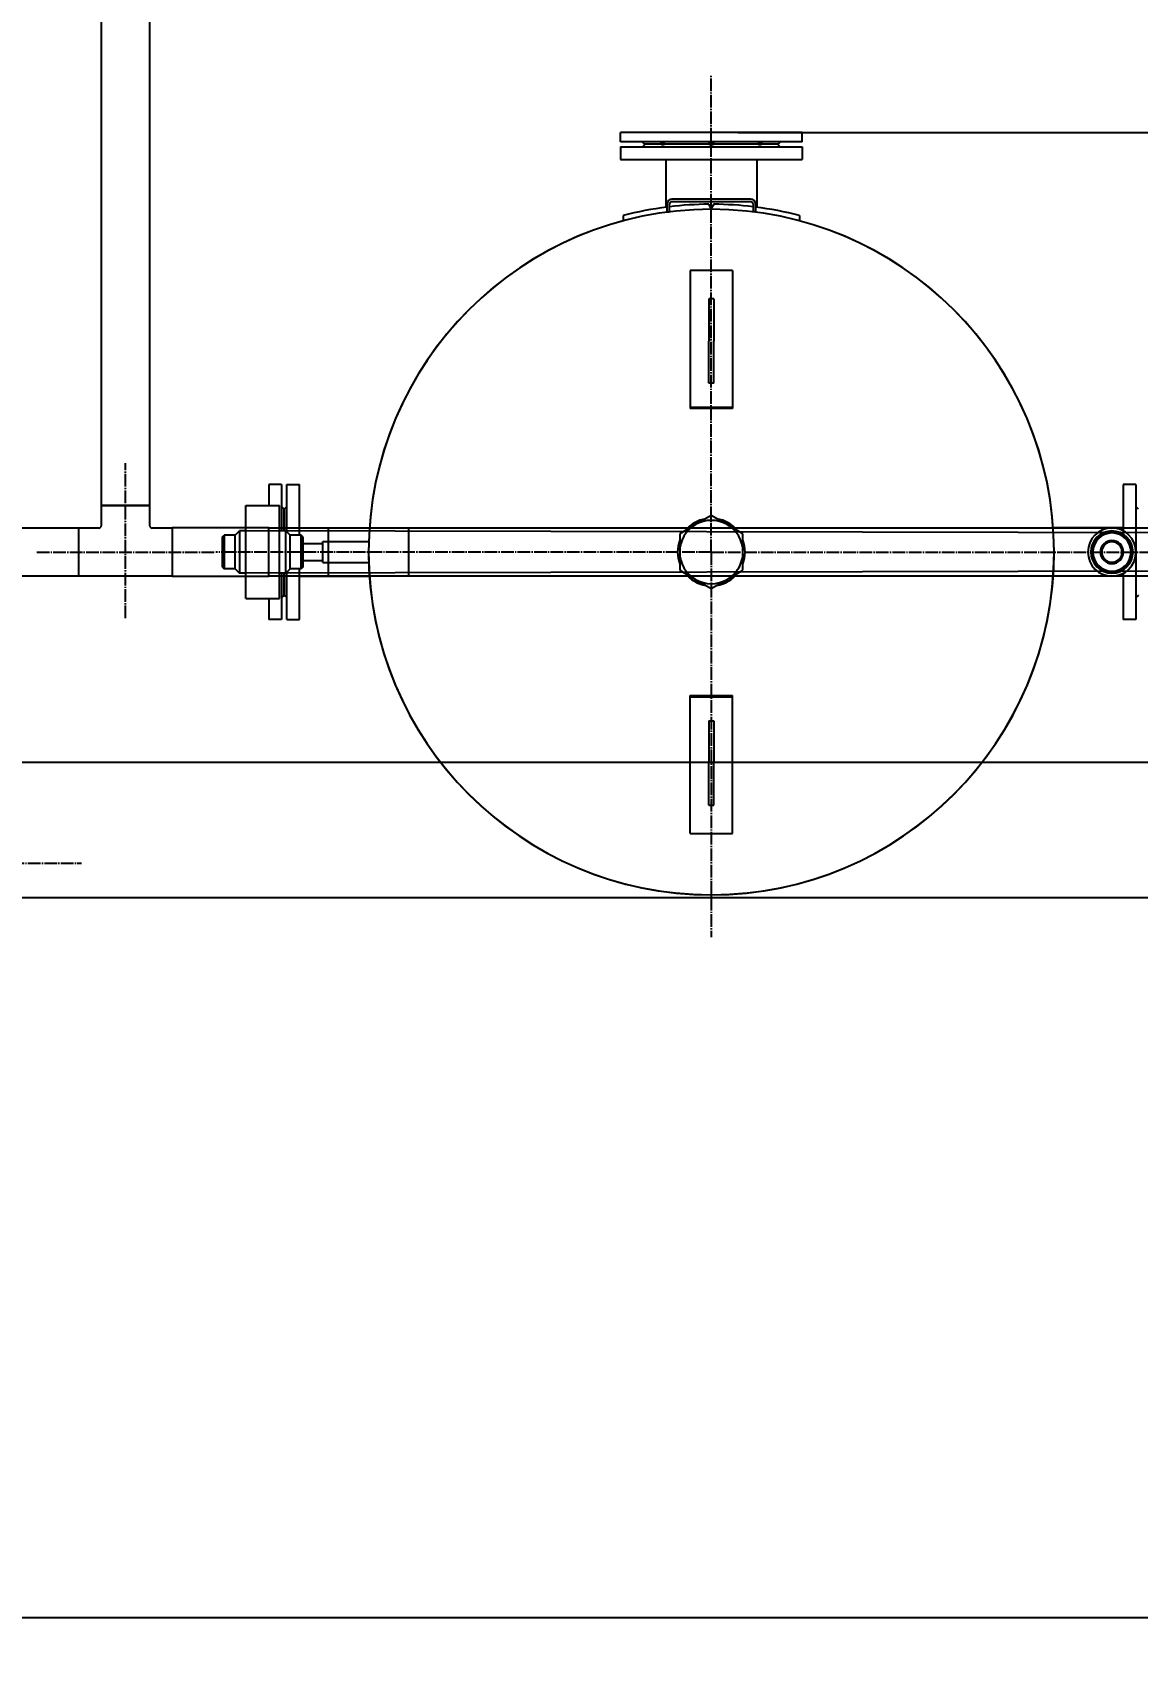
# Model space of a CAD drawing. Header units: millimetres. Extents: x 3795014 to 4300160, y 3869364 to 4016788.
# Drawn here: x 3866122 to 3867430, y 4007307 to 4009246 of the extents above; entities that cross this region are included whole.
import ezdxf

# ---------------------------------------------------------------- set-up
doc = ezdxf.new("R2010")
doc.units = ezdxf.units.MM
doc.set_wipeout_variables(frame=1)
for name, pattern in [('K5LT_AXLED', [19.5, 15, -1.5, 1.5, -1.5]), ('K5LT_BASIC', [0]), ('K5LT_THIN', [0])]:
    doc.linetypes.add(name, pattern=pattern)
doc.layers.get('Defpoints').update_dxf_attribs({"color": 3})
doc.layers.add('размеры', color=7, linetype='Continuous', lineweight=18)
doc.layers.add('Системный слой', color=7, linetype='Continuous')
doc.styles.add('ВНИПИТЕКСТ', font='isocpeui.ttf')
doc.styles.add('ГОСТ 2.304', font='isocpeur.ttf')
doc.dimstyles.new('СПДС$0', dxfattribs={"dimscale": 100, "dimtxt": 2.5, "dimasz": 2.5, "dimexe": 1.25, "dimexo": 0.004, "dimgap": 1, "dimtad": 1, "dimdec": 0, "dimtxsty": 'ВНИПИТЕКСТ', "dimblk": 'OBLIQUE', "dimcen": 0, "dimdle": 1.25, "dimclrd": 256, "dimclre": 256, "dimclrt": 256, "dimadec": 0, "dimazin": 2, "dimtfac": 1, "dimtdec": 0, "dimtmove": 1, "dimatfit": 3, "dimldrblk": 'NONE', "dimfxl": 1, "dimlwd": -1, "dimlwe": -1, "dimarcsym": 0})

# ---------------------------------------------------------------- blocks, each defined once
blk = doc.blocks.new('_Oblique')
at = {"color": 0, "linetype": 'ByBlock', "lineweight": -2}
blk.add_line((-0.5, -0.5), (0.5, 0.5), dxfattribs=at)
blk = doc.blocks.new('*D151')
at = {"layer": 'Defpoints', "color": 0, "lineweight": 20, "transparency": 16777216}
for p in [(3866939.8, 4010219.6), (3866925.3, 4009128.3), (3867506.7, 4009128.3)]:
    blk.add_point(p, dxfattribs=at)
at = {"layer": 'размеры', "color": 0, "lineweight": -2, "transparency": 16777216}
for p, q in [((3867506.7, 4010319.6), (3867506.7, 4009028.3)), ((3866971.1, 4010219.6), (3867569.2, 4010219.6)), ((3866956.5, 4009128.3), (3867569.2, 4009128.3))]:
    blk.add_line(p, q, dxfattribs=at)
at = {"layer": 'размеры', "color": 0, "lineweight": -2, "transparency": 16777216, "xscale": 125, "yscale": 125, "zscale": 125}
for p, rotation in [((3867506.7, 4010219.6), 90), ((3867506.7, 4009128.3), 270)]:
    blk.add_blockref('_Oblique', p, dxfattribs=dict(at, rotation=rotation))
at = {"layer": 'размеры', "color": 0, "transparency": 16777216, "insert": (3867412.9, 4009674), "char_height": 125, "attachment_point": 5, "rotation": 90, "style": 'ГОСТ 2.304'}
blk.add_mtext('\\A1;1091', dxfattribs=at)
blk = doc.blocks.new('*D158')
at = {"layer": 'Defpoints', "color": 0, "lineweight": 20, "transparency": 16777216}
for p in [(3861519.3, 4007501.9), (3870019.3, 4007426.7), (3870019.3, 4007369.3)]:
    blk.add_point(p, dxfattribs=at)
at = {"layer": 'размеры', "color": 0, "lineweight": -2, "transparency": 16777216}
for p, q in [((3861519.3, 4007470.7), (3861519.3, 4007306.8)), ((3870019.3, 4007395.4), (3870019.3, 4007306.8)), ((3861419.3, 4007369.3), (3870119.3, 4007369.3))]:
    blk.add_line(p, q, dxfattribs=at)
at = {"layer": 'размеры', "color": 0, "lineweight": -2, "transparency": 16777216, "xscale": 125, "yscale": 125, "zscale": 125, "rotation": 180}
blk.add_blockref('_Oblique', (3861519.3, 4007369.3), dxfattribs=at)
at = {"layer": 'размеры', "color": 0, "lineweight": -2, "transparency": 16777216, "xscale": 125, "yscale": 125, "zscale": 125}
blk.add_blockref('_Oblique', (3870019.3, 4007369.3), dxfattribs=at)
at = {"layer": 'размеры', "color": 0, "transparency": 16777216, "insert": (3865769.3, 4007463), "char_height": 125, "attachment_point": 5, "style": 'ГОСТ 2.304'}
blk.add_mtext('\\A1;8500', dxfattribs=at)

msp = doc.modelspace()

# ---------------------------------------------------------------- linework, layer by layer
at = {"layer": 'Системный слой', "linetype": 'K5LT_BASIC'}
for p, q in [((3866202.9, 4008686.5), (3866202.9, 4010661.5)), ((3866259.9, 4010661.5), (3866259.9, 4008686.5)), ((3866817.8, 4009117.3), (3866817.8, 4009128.3)), ((3866849.3, 4009128.3), (3866817.8, 4009128.3)), ((3866817.8, 4009117.3), (3866817.8, 4009128.3)), ((3866849.3, 4009128.3), (3866817.8, 4009128.3)), ((3867032.8, 4009128.3), (3866849.3, 4009128.3)), ((3867032.8, 4009128.3), (3866849.3, 4009128.3)), ((3867032.8, 4009117.3), (3867032.8, 4009128.3)), ((3867032.8, 4009117.3), (3867032.8, 4009128.3)), ((3866849.3, 4009117.3), (3866817.8, 4009117.3)), ((3866849.3, 4009117.3), (3866817.8, 4009117.3)), ((3866817.8, 4009111.3), (3867032.8, 4009111.3)), ((3866817.8, 4009111.3), (3866817.8, 4009096.3)), ((3866817.8, 4009111.3), (3867032.8, 4009111.3)), ((3866817.8, 4009111.3), (3866817.8, 4009096.3)), ((3866846.3, 4009114.3), (3866844.3, 4009116.3)), ((3866846.3, 4009114.3), (3866844.3, 4009116.3)), ((3866846.8, 4009114.3), (3866844.3, 4009111.8)), ((3866846.8, 4009114.3), (3866844.3, 4009111.8)), ((3866869.4, 4009114.3), (3866846.3, 4009114.3)), ((3866869.4, 4009114.3), (3866846.3, 4009114.3)), ((3867032.8, 4009117.3), (3866849.3, 4009117.3)), ((3867032.8, 4009117.3), (3866849.3, 4009117.3)), ((3867004.3, 4009114.3), (3866869.4, 4009114.3)), ((3867004.3, 4009114.3), (3866869.4, 4009114.3)), ((3867003.8, 4009114.3), (3867006.3, 4009111.8)), ((3867003.8, 4009114.3), (3867006.3, 4009111.8)), ((3867004.3, 4009114.3), (3867006.3, 4009116.3)), ((3867004.3, 4009114.3), (3867006.3, 4009116.3)), ((3867032.8, 4009111.3), (3867032.8, 4009096.3)), ((3867032.8, 4009111.3), (3867032.8, 4009096.3)), ((3866817.8, 4009096.3), (3867032.8, 4009096.3)), ((3866817.8, 4009096.3), (3867032.8, 4009096.3)), ((3866871.3, 4009096.3), (3866871.3, 4009039.8)), ((3866871.3, 4009096.3), (3866871.3, 4009039.8)), ((3866979.3, 4009096.3), (3866979.3, 4009039.8)), ((3866979.3, 4009096.3), (3866979.3, 4009039.8)), ((3866872.8, 4009034.3), (3866872.8, 4009043.7)), ((3866872.8, 4009034.3), (3866872.8, 4009043.7)), ((3866875.8, 4009034.3), (3866875.8, 4009043.7)), ((3866875.8, 4009034.3), (3866875.8, 4009043.7)), ((3866972.2, 4009049.3), (3866878.4, 4009049.3)), ((3866972.2, 4009049.3), (3866878.4, 4009049.3)), ((3866972.2, 4009046.3), (3866878.4, 4009046.3)), ((3866972.2, 4009046.3), (3866878.4, 4009046.3)), ((3866925.3, 4009038.3), (3866922.4, 4009043.3)), ((3866925.3, 4009038.3), (3866922.4, 4009043.3)), ((3866928.2, 4009043.3), (3866925.3, 4009038.3)), ((3866928.2, 4009043.3), (3866925.3, 4009038.3)), ((3866974.8, 4009043.7), (3866974.8, 4009034.3)), ((3866974.8, 4009043.7), (3866974.8, 4009034.3)), ((3866977.8, 4009043.7), (3866977.8, 4009034.3)), ((3866977.8, 4009043.7), (3866977.8, 4009034.3)), ((3866820.8, 4009029.9), (3866820.8, 4009023.6)), ((3866820.8, 4009029.9), (3866820.8, 4009023.6)), ((3866872.8, 4009034.3), (3866875.8, 4009034.3)), ((3866872.8, 4009034.3), (3866875.8, 4009034.3)), ((3866925.3, 4009038.3), (3866925.3, 4009037.3)), ((3866925.3, 4009038.3), (3866925.3, 4009037.3)), ((3866925.3, 4009038.3), (3866925.3, 4009037.3)), ((3866925.3, 4009038.3), (3866925.3, 4009037.3)), ((3866977.8, 4009034.3), (3866974.8, 4009034.3)), ((3866977.8, 4009034.3), (3866974.8, 4009034.3)), ((3867029.8, 4009029.9), (3867029.8, 4009023.6)), ((3867029.8, 4009029.9), (3867029.8, 4009023.6)), ((3866950.3, 4008964.8), (3866900.3, 4008964.8)), ((3866900.3, 4008964.8), (3866900.3, 4008802.7)), ((3866950.3, 4008964.8), (3866900.3, 4008964.8)), ((3866900.3, 4008964.8), (3866900.3, 4008802.7)), ((3866950.3, 4008964.8), (3866950.3, 4008802.7)), ((3866950.3, 4008964.8), (3866950.3, 4008802.7)), ((3866922.3, 4008931.3), (3866922.3, 4008882.3)), ((3866928.3, 4008931.3), (3866922.3, 4008931.3)), ((3866922.3, 4008931.3), (3866922.3, 4008882.3)), ((3866928.3, 4008931.3), (3866922.3, 4008931.3)), ((3866928.3, 4008931.3), (3866928.3, 4008882.3)), ((3866928.3, 4008931.3), (3866928.3, 4008882.3)), ((3866922.3, 4008882.3), (3866922.3, 4008881.3)), ((3866922.3, 4008882.3), (3866922.3, 4008881.3)), ((3866922.3, 4008831.3), (3866922.3, 4008881.3)), ((3866922.3, 4008831.3), (3866922.3, 4008881.3)), ((3866928.3, 4008882.3), (3866928.3, 4008881.3)), ((3866928.3, 4008882.3), (3866928.3, 4008881.3)), ((3866928.3, 4008831.3), (3866928.3, 4008881.3)), ((3866928.3, 4008831.3), (3866928.3, 4008881.3)), ((3866928.3, 4008831.3), (3866922.3, 4008831.3)), ((3866928.3, 4008831.3), (3866922.3, 4008831.3)), ((3866950.3, 4008802.7), (3866900.3, 4008802.7)), ((3866900.3, 4008802.7), (3866900.3, 4008801.3)), ((3866950.3, 4008802.7), (3866900.3, 4008802.7)), ((3866900.3, 4008802.7), (3866900.3, 4008801.3)), ((3866950.3, 4008801.3), (3866900.3, 4008801.3)), ((3866950.3, 4008801.3), (3866900.3, 4008801.3)), ((3866950.3, 4008802.7), (3866950.3, 4008801.3)), ((3866950.3, 4008802.7), (3866950.3, 4008801.3)), ((3866416.3, 4008711.3), (3866401.3, 4008711.3)), ((3866401.3, 4008711.3), (3866401.3, 4008686.3)), ((3866416.3, 4008711.3), (3866401.3, 4008711.3)), ((3866401.3, 4008711.3), (3866401.3, 4008686.3)), ((3866416.3, 4008711.3), (3866416.3, 4008656.3)), ((3866416.3, 4008711.3), (3866416.3, 4008656.3)), ((3866422.3, 4008711.3), (3866437.3, 4008711.3)), ((3866422.3, 4008687.9), (3866422.3, 4008711.3)), ((3866422.3, 4008711.3), (3866437.3, 4008711.3)), ((3866422.3, 4008687.9), (3866422.3, 4008711.3)), ((3866437.3, 4008687.9), (3866437.3, 4008711.3)), ((3866437.3, 4008687.9), (3866437.3, 4008711.3)), ((3867428.3, 4008711.3), (3867413.3, 4008711.3)), ((3867413.3, 4008711.3), (3867413.3, 4008687.9)), ((3867428.3, 4008711.3), (3867413.3, 4008711.3)), ((3867413.3, 4008711.3), (3867413.3, 4008687.9)), ((3867428.3, 4008711.3), (3867428.3, 4008687.9)), ((3867428.3, 4008711.3), (3867428.3, 4008687.9)), ((3866259.9, 4008686.5), (3866202.9, 4008686.5)), ((3866373.8, 4008686.3), (3866413.8, 4008686.3)), ((3866373.8, 4008576.3), (3866373.8, 4008686.3)), ((3866373.8, 4008686.3), (3866413.8, 4008686.3)), ((3866373.8, 4008576.3), (3866373.8, 4008686.3)), ((3866413.8, 4008576.3), (3866413.8, 4008686.3)), ((3866413.8, 4008576.3), (3866413.8, 4008686.3)), ((3866419.3, 4008682.3), (3866416.3, 4008685.3)), ((3866419.3, 4008682.3), (3866416.3, 4008685.3)), ((3866419.3, 4008682.3), (3866422.3, 4008685.3)), ((3866419.3, 4008682.3), (3866422.3, 4008685.3)), ((3866419.3, 4008667.4), (3866419.3, 4008682.3)), ((3866419.3, 4008682.3), (3866419.3, 4008656.3)), ((3866419.3, 4008667.4), (3866419.3, 4008682.3)), ((3866419.3, 4008682.3), (3866419.3, 4008656.3)), ((3866422.3, 4008655.3), (3866422.3, 4008687.9)), ((3866422.3, 4008655.3), (3866422.3, 4008687.9)), ((3866437.3, 4008651.3), (3866437.3, 4008687.9)), ((3866437.3, 4008651.3), (3866437.3, 4008687.9)), ((3866925.3, 4008674.6), (3866906.5, 4008663.8)), ((3866925.3, 4008674.6), (3866906.5, 4008663.8)), ((3866944, 4008663.8), (3866925.3, 4008674.6)), ((3866944, 4008663.8), (3866925.3, 4008674.6)), ((3867413.3, 4008687.9), (3867413.3, 4008656.4)), ((3867413.3, 4008687.9), (3867413.3, 4008656.4)), ((3867428.3, 4008687.9), (3867428.3, 4008631.3)), ((3867428.3, 4008687.9), (3867428.3, 4008631.3)), ((3867431.3, 4008682.3), (3867428.3, 4008685.3)), ((3867431.3, 4008682.3), (3867428.3, 4008685.3)), ((3866401.3, 4008659.8), (3866286.5, 4008659.8)), ((3866286.5, 4008659.8), (3866286.5, 4008602.8)), ((3866361.3, 4008651.3), (3866366.3, 4008656.3)), ((3866373.8, 4008656.3), (3866366.3, 4008656.3)), ((3866366.3, 4008656.3), (3866366.3, 4008631.3)), ((3868686.8, 4008651.3), (3866366.3, 4008656.3)), ((3866373.8, 4008656.3), (3866366.3, 4008656.3)), ((3866366.3, 4008656.3), (3866366.3, 4008631.3)), ((3866401.3, 4008602.8), (3866401.3, 4008659.8)), ((3866401.3, 4008602.8), (3866401.3, 4008659.8)), ((3866401.3, 4008659.8), (3868612, 4008659.8)), ((3866421.3, 4008656.3), (3866413.8, 4008656.3)), ((3866421.3, 4008656.3), (3866413.8, 4008656.3)), ((3866419.3, 4008656.3), (3866419.3, 4008667.4)), ((3866419.3, 4008656.3), (3866419.3, 4008667.4)), ((3866426.3, 4008651.3), (3866421.3, 4008656.3)), ((3866421.3, 4008631.3), (3866421.3, 4008656.3)), ((3866426.3, 4008651.3), (3866421.3, 4008656.3)), ((3866421.3, 4008631.3), (3866421.3, 4008656.3)), ((3866437.3, 4008659.8), (3866520.3, 4008659.8)), ((3866437.3, 4008659.8), (3866520.3, 4008659.8)), ((3866906.5, 4008663.8), (3866887.8, 4008653)), ((3866906.5, 4008663.8), (3866887.8, 4008653)), ((3866887.8, 4008653), (3866887.8, 4008631.3)), ((3866887.8, 4008653), (3866887.8, 4008631.3)), ((3866962.8, 4008653), (3866944, 4008663.8)), ((3866962.8, 4008653), (3866944, 4008663.8)), ((3866962.8, 4008631.3), (3866962.8, 4008653)), ((3866962.8, 4008631.3), (3866962.8, 4008653)), ((3867413.3, 4008659.8), (3867330.3, 4008659.8)), ((3867399.8, 4008659.8), (3867330.3, 4008659.8)), ((3867413.3, 4008659.8), (3867330.3, 4008659.8)), ((3867399.8, 4008659.8), (3867330.3, 4008659.8)), ((3866346.3, 4008649.3), (3866348.3, 4008651.3)), ((3866346.3, 4008631.3), (3866346.3, 4008649.3)), ((3866361.3, 4008651.3), (3866348.3, 4008651.3)), ((3866348.3, 4008651.3), (3866348.3, 4008631.3)), ((3866361.3, 4008631.3), (3866361.3, 4008651.3)), ((3866439.3, 4008651.3), (3866426.3, 4008651.3)), ((3866426.3, 4008631.3), (3866426.3, 4008651.3)), ((3866439.3, 4008651.3), (3866426.3, 4008651.3)), ((3866426.3, 4008631.3), (3866426.3, 4008651.3)), ((3866441.3, 4008649.3), (3866439.3, 4008651.3)), ((3866439.3, 4008631.3), (3866439.3, 4008651.3)), ((3866441.3, 4008649.3), (3866439.3, 4008651.3)), ((3866439.3, 4008631.3), (3866439.3, 4008651.3)), ((3866441.3, 4008649.3), (3866441.3, 4008631.3)), ((3866441.3, 4008649.3), (3866441.3, 4008631.3)), ((3866441.3, 4008641.3), (3866465.3, 4008641.3)), ((3866441.3, 4008641.3), (3866465.3, 4008641.3)), ((3866465.3, 4008631.1), (3866465.3, 4008643.8)), ((3866465.3, 4008643.8), (3866519.5, 4008643.8)), ((3866465.3, 4008631.1), (3866465.3, 4008643.8)), ((3866465.3, 4008643.8), (3866519.5, 4008643.8)), ((3866346.3, 4008613.3), (3866346.3, 4008631.3)), ((3866348.3, 4008631.3), (3866348.3, 4008611.3)), ((3866361.3, 4008611.3), (3866361.3, 4008631.3)), ((3866366.3, 4008631.3), (3866366.3, 4008606.3)), ((3866366.3, 4008631.3), (3866366.3, 4008606.3)), ((3866421.3, 4008606.3), (3866421.3, 4008631.3)), ((3866421.3, 4008606.3), (3866421.3, 4008631.3)), ((3866426.3, 4008611.3), (3866426.3, 4008631.3)), ((3866426.3, 4008611.3), (3866426.3, 4008631.3)), ((3866439.3, 4008611.3), (3866439.3, 4008631.3)), ((3866439.3, 4008611.3), (3866439.3, 4008631.3)), ((3866441.3, 4008631.3), (3866441.3, 4008613.3)), ((3866441.3, 4008631.3), (3866441.3, 4008613.3)), ((3866441.3, 4008621.3), (3866465.3, 4008621.3)), ((3866441.3, 4008621.3), (3866465.3, 4008621.3)), ((3866465.3, 4008618.8), (3866465.3, 4008631.1)), ((3866465.3, 4008618.8), (3866465.3, 4008631.1)), ((3866465.3, 4008618.8), (3866519.5, 4008618.8)), ((3866465.3, 4008618.8), (3866519.5, 4008618.8)), ((3866887.8, 4008631.3), (3866887.8, 4008609.7)), ((3866887.8, 4008631.3), (3866887.8, 4008609.7)), ((3866962.8, 4008609.7), (3866962.8, 4008631.3)), ((3866962.8, 4008609.7), (3866962.8, 4008631.3)), ((3867428.3, 4008631.3), (3867428.3, 4008551.3)), ((3867428.3, 4008631.3), (3867428.3, 4008551.3)), ((3866286.5, 4008602.8), (3866401.3, 4008602.8)), ((3866346.3, 4008613.3), (3866348.3, 4008611.3)), ((3866361.3, 4008611.3), (3866348.3, 4008611.3)), ((3866361.3, 4008611.3), (3866366.3, 4008606.3)), ((3868686.8, 4008611.3), (3866366.3, 4008606.3)), ((3866373.8, 4008606.3), (3866366.3, 4008606.3)), ((3866373.8, 4008606.3), (3866366.3, 4008606.3)), ((3868612, 4008602.8), (3866401.3, 4008602.8)), ((3866421.3, 4008606.3), (3866413.8, 4008606.3)), ((3866421.3, 4008606.3), (3866413.8, 4008606.3)), ((3866416.3, 4008606.3), (3866416.3, 4008574.8)), ((3866416.3, 4008606.3), (3866416.3, 4008574.8)), ((3866419.3, 4008580.3), (3866419.3, 4008606.3)), ((3866419.3, 4008606.3), (3866419.3, 4008595.3)), ((3866419.3, 4008580.3), (3866419.3, 4008606.3)), ((3866419.3, 4008606.3), (3866419.3, 4008595.3)), ((3866419.3, 4008595.3), (3866419.3, 4008580.3)), ((3866419.3, 4008595.3), (3866419.3, 4008580.3)), ((3866426.3, 4008611.3), (3866421.3, 4008606.3)), ((3866426.3, 4008611.3), (3866421.3, 4008606.3)), ((3866422.3, 4008551.3), (3866422.3, 4008607.3)), ((3866422.3, 4008551.3), (3866422.3, 4008607.3)), ((3866439.3, 4008611.3), (3866426.3, 4008611.3)), ((3866439.3, 4008611.3), (3866426.3, 4008611.3)), ((3866437.3, 4008551.3), (3866437.3, 4008611.3)), ((3866437.3, 4008551.3), (3866437.3, 4008611.3)), ((3866437.3, 4008602.8), (3866520.3, 4008602.8)), ((3866437.3, 4008602.8), (3866520.3, 4008602.8)), ((3866441.3, 4008613.3), (3866439.3, 4008611.3)), ((3866441.3, 4008613.3), (3866439.3, 4008611.3)), ((3866887.8, 4008609.7), (3866906.5, 4008598.9)), ((3866887.8, 4008609.7), (3866906.5, 4008598.9)), ((3866906.5, 4008598.9), (3866925.3, 4008588)), ((3866906.5, 4008598.9), (3866925.3, 4008588)), ((3866925.3, 4008588), (3866944, 4008598.9)), ((3866925.3, 4008588), (3866944, 4008598.9)), ((3866944, 4008598.9), (3866962.8, 4008609.7)), ((3866944, 4008598.9), (3866962.8, 4008609.7)), ((3867413.3, 4008602.8), (3867330.3, 4008602.8)), ((3867399.8, 4008602.8), (3867330.3, 4008602.8)), ((3867413.3, 4008602.8), (3867330.3, 4008602.8)), ((3867399.8, 4008602.8), (3867330.3, 4008602.8)), ((3867413.3, 4008606.2), (3867413.3, 4008551.3)), ((3867413.3, 4008606.2), (3867413.3, 4008551.3)), ((3866373.8, 4008576.3), (3866413.8, 4008576.3)), ((3866373.8, 4008576.3), (3866413.8, 4008576.3)), ((3866401.3, 4008576.3), (3866401.3, 4008574.8)), ((3866401.3, 4008576.3), (3866401.3, 4008574.8)), ((3866419.3, 4008580.3), (3866416.3, 4008577.3)), ((3866419.3, 4008580.3), (3866416.3, 4008577.3)), ((3866419.3, 4008580.3), (3866422.3, 4008577.3)), ((3866419.3, 4008580.3), (3866422.3, 4008577.3)), ((3867431.3, 4008580.3), (3867428.3, 4008577.3)), ((3867431.3, 4008580.3), (3867428.3, 4008577.3)), ((3866401.3, 4008574.8), (3866401.3, 4008551.3)), ((3866401.3, 4008574.8), (3866401.3, 4008551.3)), ((3866416.3, 4008574.8), (3866416.3, 4008551.3)), ((3866416.3, 4008574.8), (3866416.3, 4008551.3)), ((3866416.3, 4008551.3), (3866401.3, 4008551.3)), ((3866416.3, 4008551.3), (3866401.3, 4008551.3)), ((3866422.3, 4008551.3), (3866437.3, 4008551.3)), ((3866422.3, 4008551.3), (3866437.3, 4008551.3)), ((3867428.3, 4008551.3), (3867413.3, 4008551.3)), ((3867428.3, 4008551.3), (3867413.3, 4008551.3)), ((3866900.3, 4008460), (3866900.3, 4008461.3)), ((3866900.3, 4008461.3), (3866950.3, 4008461.3)), ((3866900.3, 4008460), (3866900.3, 4008461.3)), ((3866900.3, 4008461.3), (3866950.3, 4008461.3)), ((3866900.3, 4008297.9), (3866900.3, 4008460)), ((3866900.3, 4008460), (3866950.3, 4008460)), ((3866900.3, 4008297.9), (3866900.3, 4008460)), ((3866900.3, 4008460), (3866950.3, 4008460)), ((3866950.3, 4008460), (3866950.3, 4008461.3)), ((3866950.3, 4008460), (3866950.3, 4008461.3)), ((3866950.3, 4008297.9), (3866950.3, 4008460)), ((3866950.3, 4008297.9), (3866950.3, 4008460)), ((3866922.3, 4008431.3), (3866928.3, 4008431.3)), ((3866922.3, 4008431.3), (3866922.3, 4008381.3)), ((3866922.3, 4008431.3), (3866928.3, 4008431.3)), ((3866922.3, 4008431.3), (3866922.3, 4008381.3)), ((3866928.3, 4008431.3), (3866928.3, 4008381.3)), ((3866928.3, 4008431.3), (3866928.3, 4008381.3)), ((3866922.3, 4008380.3), (3866922.3, 4008381.3)), ((3866922.3, 4008380.3), (3866922.3, 4008381.3)), ((3866928.3, 4008380.3), (3866928.3, 4008381.3)), ((3866928.3, 4008380.3), (3866928.3, 4008381.3)), ((3866922.3, 4008331.3), (3866922.3, 4008380.3)), ((3866922.3, 4008331.3), (3866922.3, 4008380.3)), ((3866928.3, 4008331.3), (3866928.3, 4008380.3)), ((3866928.3, 4008331.3), (3866928.3, 4008380.3)), ((3866922.3, 4008331.3), (3866928.3, 4008331.3)), ((3866922.3, 4008331.3), (3866928.3, 4008331.3)), ((3866900.3, 4008297.9), (3866950.3, 4008297.9)), ((3866900.3, 4008297.9), (3866950.3, 4008297.9))]:
    msp.add_line(p, q, dxfattribs=at)
at = {"layer": 'Системный слой', "linetype": 'K5LT_AXLED'}
for p, q in [((3866925.3, 4008631.3), (3866925.3, 4009196.3)), ((3866925.3, 4008631.3), (3866925.3, 4009196.3)), ((3866925.3, 4008631.3), (3866338.3, 4008631.3)), ((3866925.3, 4008631.3), (3866338.3, 4008631.3)), ((3866925.3, 4008631.3), (3867512.3, 4008631.3)), ((3866925.3, 4008631.3), (3866925.3, 4008175.3)), ((3866925.3, 4008631.3), (3867512.3, 4008631.3)), ((3866925.3, 4008631.3), (3866925.3, 4008175.3)), ((3865881.8, 4008262.1), (3866179.3, 4008262.8))]:
    msp.add_line(p, q, dxfattribs=at)
at = {"layer": 'Системный слой', "linetype": 'K5LT_THIN'}
for p, q in [((3869859.3, 4008382.2), (3866019.3, 4008382.2)), ((3865959.3, 4008222.2), (3870007.4, 4008222.2))]:
    msp.add_line(p, q, dxfattribs=at)
at = {"layer": 'Системный слой', "linetype": 'K5LT_BASIC'}
for points in [[(3865902.8, 4008659.8), (3866176.3, 4008659.8), (3866176.3, 4008602.8), (3865902.8, 4008602.8)], [(3866471.7, 4008659.8), (3866566.5, 4008659.8), (3866566.5, 4008602.8), (3866471.7, 4008602.8)]]:
    msp.add_lwpolyline(points, close=True, dxfattribs=at)
for centre, radius, start, end in [((3866878.4, 4009043.7), 5.63, 90, 180), ((3866878.4, 4009043.7), 5.63, 90, 180), ((3866878.4, 4009043.7), 2.63, 90, 180), ((3866878.4, 4009043.7), 2.63, 90, 180), ((3866925.3, 4008631.3), 412, 90.4006, 96.9005), ((3866925.3, 4008631.3), 412, 90.4006, 96.9005), ((3866925.3, 4008631.3), 412, 83.0995, 89.5994), ((3866925.3, 4008631.3), 412, 83.0995, 89.5994), ((3866972.2, 4009043.7), 5.63, 0, 90), ((3866972.2, 4009043.7), 5.63, 0, 90), ((3866972.2, 4009043.7), 2.63, 0, 90), ((3866972.2, 4009043.7), 2.63, 0, 90), ((3866925.3, 4008631.3), 406, 90, 180), ((3866925.3, 4008631.3), 406, 270.1432, 269.8568), ((3866925.3, 4008631.3), 406, 90, 180), ((3866925.3, 4008631.3), 406, 270.1432, 269.8568), ((3866925.3, 4008631.3), 412, 97.3209, 104.6931), ((3866925.3, 4008631.3), 412, 97.3209, 104.6931), ((3866925.3, 4008631.3), 406, 0, 90), ((3866925.3, 4008631.3), 406, 0, 90), ((3866925.3, 4008631.3), 412, 75.3069, 82.6791), ((3866925.3, 4008631.3), 412, 75.3069, 82.6791), ((3866925.3, 4008631.3), 37.5, 120, 180), ((3866925.3, 4008631.3), 37.5, 120, 180), ((3866925.3, 4008631.3), 40, 99.6359, 140.3641), ((3866925.3, 4008631.3), 40, 99.6359, 140.3641), ((3866925.3, 4008631.3), 37.5, 60, 120), ((3866925.3, 4008631.3), 37.5, 60, 120), ((3866925.3, 4008631.3), 40, 39.6359, 80.3641), ((3866925.3, 4008631.3), 40, 39.6359, 80.3641), ((3866925.3, 4008631.3), 37.5, 0, 60), ((3866925.3, 4008631.3), 37.5, 0, 60), ((3867399.8, 4008631.3), 28.5, 90, 270), ((3867399.8, 4008631.3), 28.5, 90, 270), ((3867399.8, 4008631.3), 25, 90, 270), ((3867399.8, 4008631.3), 25, 90, 270), ((3867399.8, 4008631.3), 24.2, 0, 180), ((3867399.8, 4008631.3), 24.2, 0, 180), ((3867399.8, 4008631.3), 22.6, 0, 180), ((3867399.8, 4008631.3), 22.6, 0, 180), ((3867399.8, 4008631.3), 28.5, 270, 90), ((3867399.8, 4008631.3), 28.5, 270, 90), ((3867399.8, 4008631.3), 25, 270, 90), ((3867399.8, 4008631.3), 25, 270, 90), ((3866925.3, 4008631.3), 40, 159.6359, 180), ((3866925.3, 4008631.3), 40, 159.6359, 180), ((3866925.3, 4008631.3), 40, 0, 20.3641), ((3866925.3, 4008631.3), 40, 0, 20.3641), ((3867399.8, 4008631.3), 13.7, 0, 180), ((3867399.8, 4008631.3), 13.7, 0, 180), ((3867399.8, 4008631.3), 12.1, 0, 180), ((3867399.8, 4008631.3), 12.1, 0, 180), ((3866925.3, 4008631.3), 406, 180, 270), ((3866925.3, 4008631.3), 406, 180, 270), ((3866925.3, 4008631.3), 40, 180, 200.3641), ((3866925.3, 4008631.3), 40, 180, 200.3641), ((3866925.3, 4008631.3), 37.5, 180, 240), ((3866925.3, 4008631.3), 37.5, 180, 240), ((3866925.3, 4008631.3), 406, 270, 0), ((3866925.3, 4008631.3), 406, 270, 0), ((3866925.3, 4008631.3), 37.5, 330, 0), ((3866925.3, 4008631.3), 37.5, 330, 0), ((3866925.3, 4008631.3), 40, 339.6359, 0), ((3866925.3, 4008631.3), 40, 339.6359, 0), ((3867399.8, 4008631.3), 24.2, 180, 0), ((3867399.8, 4008631.3), 24.2, 180, 0), ((3867399.8, 4008631.3), 22.6, 180, 0), ((3867399.8, 4008631.3), 22.6, 180, 0), ((3867399.8, 4008631.3), 13.7, 180, 0), ((3867399.8, 4008631.3), 13.7, 180, 0), ((3867399.8, 4008631.3), 12.1, 180, 0), ((3867399.8, 4008631.3), 12.1, 180, 0), ((3866925.3, 4008631.3), 40, 219.6358, 260.3641), ((3866925.3, 4008631.3), 40, 219.6358, 260.3641), ((3866925.3, 4008631.3), 37.5, 240, 300), ((3866925.3, 4008631.3), 37.5, 240, 300), ((3866925.3, 4008631.3), 40, 279.6359, 320.3641), ((3866925.3, 4008631.3), 40, 279.6359, 320.3641), ((3866925.3, 4008631.3), 37.5, 300, 330), ((3866925.3, 4008631.3), 37.5, 300, 330), ((3866925.3, 4008631.3), 406, 269.8568, 270.1432), ((3866925.3, 4008631.3), 406, 269.8568, 270.1432)]:
    msp.add_arc(centre, radius, start, end, dxfattribs=at)
for points, knots in [([(3866843.4, 4009117.3), (3866843.5, 4009117.3), (3866843.6, 4009117.1), (3866843.7, 4009117), (3866843.8, 4009116.9), (3866843.9, 4009116.8), (3866844, 4009116.7), (3866844, 4009116.6), (3866844.1, 4009116.6), (3866844.1, 4009116.5), (3866844.2, 4009116.5), (3866844.2, 4009116.4), (3866844.2, 4009116.4), (3866844.3, 4009116.4), (3866844.3, 4009116.3), (3866844.3, 4009116.3), (3866844.3, 4009116.3), (3866844.3, 4009116.3)], [0, 0, 0, 0, 2.070458, 3.887251, 5.355307, 6.470189, 7.443031, 8.473457, 9.434259, 10.56706, 11.602931, 12.709375, 13.743512, 14.861212, 15.937161, 16.995159, 18, 18, 18, 18]), ([(3866844.3, 4009116.3), (3866844.3, 4009116.3), (3866844.3, 4009116.3), (3866844.3, 4009116.4), (3866844.3, 4009116.4), (3866844.2, 4009116.4), (3866844.2, 4009116.4), (3866844.2, 4009116.5), (3866844.1, 4009116.5), (3866844.1, 4009116.6), (3866844, 4009116.7), (3866843.9, 4009116.7), (3866843.9, 4009116.8), (3866843.8, 4009116.9), (3866843.7, 4009116.9), (3866843.7, 4009117), (3866843.6, 4009117.1), (3866843.6, 4009117.1), (3866843.5, 4009117.2), (3866843.5, 4009117.3), (3866843.4, 4009117.3), (3866843.4, 4009117.3)], [0, 0, 0, 0, 2.181994, 3.424646, 4.637388, 5.887186, 7.140958, 8.438361, 9.666689, 11.064242, 12.384876, 13.755335, 14.928139, 16.018214, 16.966434, 17.820434, 18.665002, 19.500138, 20.312192, 21.14548, 22, 22, 22, 22]), ([(3866843.4, 4009117.3), (3866843.5, 4009117.3), (3866843.6, 4009117.1), (3866843.7, 4009117), (3866843.8, 4009116.9), (3866843.9, 4009116.8), (3866844, 4009116.7), (3866844, 4009116.6), (3866844.1, 4009116.6), (3866844.1, 4009116.5), (3866844.2, 4009116.5), (3866844.2, 4009116.4), (3866844.2, 4009116.4), (3866844.3, 4009116.4), (3866844.3, 4009116.3), (3866844.3, 4009116.3), (3866844.3, 4009116.3), (3866844.3, 4009116.3)], [0, 0, 0, 0, 2.070458, 3.887251, 5.355307, 6.470189, 7.443031, 8.473457, 9.434259, 10.56706, 11.602931, 12.709375, 13.743512, 14.861212, 15.937161, 16.995159, 18, 18, 18, 18]), ([(3866844.3, 4009116.3), (3866844.3, 4009116.3), (3866844.3, 4009116.3), (3866844.3, 4009116.4), (3866844.3, 4009116.4), (3866844.2, 4009116.4), (3866844.2, 4009116.4), (3866844.2, 4009116.5), (3866844.1, 4009116.5), (3866844.1, 4009116.6), (3866844, 4009116.7), (3866843.9, 4009116.7), (3866843.9, 4009116.8), (3866843.8, 4009116.9), (3866843.7, 4009116.9), (3866843.7, 4009117), (3866843.6, 4009117.1), (3866843.6, 4009117.1), (3866843.5, 4009117.2), (3866843.5, 4009117.3), (3866843.4, 4009117.3), (3866843.4, 4009117.3)], [0, 0, 0, 0, 2.181994, 3.424646, 4.637388, 5.887186, 7.140958, 8.438361, 9.666689, 11.064242, 12.384876, 13.755335, 14.928139, 16.018214, 16.966434, 17.820434, 18.665002, 19.500138, 20.312192, 21.14548, 22, 22, 22, 22]), ([(3866843.8, 4009111.3), (3866843.9, 4009111.4), (3866844, 4009111.5), (3866844.2, 4009111.7), (3866844.3, 4009111.8), (3866844.3, 4009111.8), (3866844.3, 4009111.8), (3866844.3, 4009111.8)], [0, 0, 0, 0, 1.88131, 3.618802, 5.451667, 7.618352, 8, 8, 8, 8]), ([(3866843.8, 4009111.3), (3866843.9, 4009111.4), (3866844, 4009111.5), (3866844.2, 4009111.7), (3866844.3, 4009111.8), (3866844.3, 4009111.8), (3866844.3, 4009111.8), (3866844.3, 4009111.8)], [0, 0, 0, 0, 1.88131, 3.618802, 5.451667, 7.618352, 8, 8, 8, 8]), ([(3866864.6, 4009117.3), (3866864.7, 4009117.3), (3866864.8, 4009117.3), (3866864.9, 4009117.2), (3866865.1, 4009117.1), (3866865.2, 4009117.1), (3866865.3, 4009117), (3866865.4, 4009117), (3866865.5, 4009116.9), (3866865.6, 4009116.9), (3866865.7, 4009116.8), (3866865.8, 4009116.8), (3866866, 4009116.7), (3866866.1, 4009116.7), (3866866.2, 4009116.6), (3866866.4, 4009116.6), (3866866.6, 4009116.5), (3866866.7, 4009116.5), (3866866.9, 4009116.4), (3866867.1, 4009116.4), (3866867.3, 4009116.4), (3866867.5, 4009116.4), (3866867.7, 4009116.3), (3866867.8, 4009116.3), (3866867.9, 4009116.3), (3866868, 4009116.3), (3866868, 4009116.3)], [0, 0, 0, 0, 1.365876, 2.55269, 3.560443, 4.329031, 5.14469, 6.028471, 6.959204, 7.829715, 8.567265, 9.269195, 10.07572, 11.145967, 12.308658, 13.467293, 14.630972, 16.237244, 17.886765, 19.525086, 20.994087, 22.572541, 23.921969, 25.034059, 25.967939, 27, 27, 27, 27]), ([(3866864.6, 4009117.3), (3866864.7, 4009117.3), (3866864.8, 4009117.3), (3866864.9, 4009117.2), (3866865.1, 4009117.1), (3866865.2, 4009117.1), (3866865.3, 4009117), (3866865.4, 4009117), (3866865.5, 4009116.9), (3866865.6, 4009116.9), (3866865.7, 4009116.8), (3866865.8, 4009116.8), (3866866, 4009116.7), (3866866.1, 4009116.7), (3866866.2, 4009116.6), (3866866.4, 4009116.6), (3866866.6, 4009116.5), (3866866.7, 4009116.5), (3866866.9, 4009116.4), (3866867.1, 4009116.4), (3866867.3, 4009116.4), (3866867.5, 4009116.4), (3866867.7, 4009116.3), (3866867.8, 4009116.3), (3866867.9, 4009116.3), (3866868, 4009116.3), (3866868, 4009116.3)], [0, 0, 0, 0, 1.365876, 2.55269, 3.560443, 4.329031, 5.14469, 6.028471, 6.959204, 7.829715, 8.567265, 9.269195, 10.07572, 11.145967, 12.308658, 13.467293, 14.630972, 16.237244, 17.886765, 19.525086, 20.994087, 22.572541, 23.921969, 25.034059, 25.967939, 27, 27, 27, 27]), ([(3866869.7, 4009111.3), (3866869.7, 4009111.4), (3866869.6, 4009111.4), (3866869.5, 4009111.5), (3866869.4, 4009111.5), (3866869.3, 4009111.6), (3866869.2, 4009111.6), (3866869.1, 4009111.7), (3866869, 4009111.7), (3866868.8, 4009111.7), (3866868.7, 4009111.8), (3866868.5, 4009111.8), (3866868.4, 4009111.8), (3866868.2, 4009111.8), (3866868, 4009111.8), (3866867.8, 4009111.8), (3866867.6, 4009111.8), (3866867.5, 4009111.8), (3866867.3, 4009111.8), (3866867.1, 4009111.7), (3866866.9, 4009111.7), (3866866.7, 4009111.7), (3866866.5, 4009111.6), (3866866.2, 4009111.5), (3866866, 4009111.4), (3866865.8, 4009111.4), (3866865.7, 4009111.3)], [0, 0, 0, 0, 1.271072, 2.389063, 3.353973, 4.165781, 4.977569, 5.858401, 6.789532, 7.71127, 8.790364, 9.903001, 11.108874, 12.238353, 13.474154, 14.779943, 15.980113, 17.034525, 17.95163, 18.942103, 20.145634, 21.381738, 22.689199, 24.187931, 25.671544, 27, 27, 27, 27]), ([(3866869.7, 4009111.3), (3866869.7, 4009111.4), (3866869.6, 4009111.4), (3866869.5, 4009111.5), (3866869.4, 4009111.5), (3866869.3, 4009111.6), (3866869.2, 4009111.6), (3866869.1, 4009111.7), (3866869, 4009111.7), (3866868.8, 4009111.7), (3866868.7, 4009111.8), (3866868.5, 4009111.8), (3866868.4, 4009111.8), (3866868.2, 4009111.8), (3866868, 4009111.8), (3866867.8, 4009111.8), (3866867.6, 4009111.8), (3866867.5, 4009111.8), (3866867.3, 4009111.8), (3866867.1, 4009111.7), (3866866.9, 4009111.7), (3866866.7, 4009111.7), (3866866.5, 4009111.6), (3866866.2, 4009111.5), (3866866, 4009111.4), (3866865.8, 4009111.4), (3866865.7, 4009111.3)], [0, 0, 0, 0, 1.271072, 2.389063, 3.353973, 4.165781, 4.977569, 5.858401, 6.789532, 7.71127, 8.790364, 9.903001, 11.108874, 12.238353, 13.474154, 14.779943, 15.980113, 17.034525, 17.95163, 18.942103, 20.145634, 21.381738, 22.689199, 24.187931, 25.671544, 27, 27, 27, 27]), ([(3866868, 4009116.3), (3866868.2, 4009116.3), (3866868.6, 4009116.4), (3866869, 4009116.5), (3866869.3, 4009116.6), (3866869.6, 4009116.8), (3866869.9, 4009117), (3866870.1, 4009117.2), (3866870.2, 4009117.3)], [0, 0, 0, 0, 2.000482, 3.052904, 4.451253, 6.047996, 7.337485, 9, 9, 9, 9]), ([(3866868, 4009116.3), (3866868.2, 4009116.3), (3866868.6, 4009116.4), (3866869, 4009116.5), (3866869.3, 4009116.6), (3866869.6, 4009116.8), (3866869.9, 4009117), (3866870.1, 4009117.2), (3866870.2, 4009117.3)], [0, 0, 0, 0, 2.000482, 3.052904, 4.451253, 6.047996, 7.337485, 9, 9, 9, 9]), ([(3866921.4, 4009117.3), (3866921.5, 4009117.3), (3866921.7, 4009117.1), (3866922.1, 4009117), (3866922.4, 4009116.9), (3866922.7, 4009116.8), (3866922.9, 4009116.7), (3866923.1, 4009116.6), (3866923.3, 4009116.6), (3866923.6, 4009116.5), (3866923.8, 4009116.5), (3866924.1, 4009116.4), (3866924.3, 4009116.4), (3866924.6, 4009116.4), (3866924.8, 4009116.3), (3866925.1, 4009116.3), (3866925.3, 4009116.3), (3866925.5, 4009116.3), (3866925.7, 4009116.3), (3866926, 4009116.4), (3866926.2, 4009116.4), (3866926.4, 4009116.4), (3866926.7, 4009116.4), (3866926.9, 4009116.5), (3866927.1, 4009116.5), (3866927.4, 4009116.6), (3866927.6, 4009116.7), (3866927.8, 4009116.7), (3866928.1, 4009116.8), (3866928.2, 4009116.9), (3866928.4, 4009116.9), (3866928.6, 4009117), (3866928.7, 4009117.1), (3866928.8, 4009117.1), (3866929, 4009117.2), (3866929.1, 4009117.3), (3866929.2, 4009117.3), (3866929.2, 4009117.3)], [0, 0, 0, 0, 2.188392, 4.108668, 5.660344, 6.83873, 7.866985, 8.956105, 9.971634, 11.168959, 12.263833, 13.4333, 14.526342, 15.707705, 16.84494, 17.963202, 18.949214, 19.965032, 20.907221, 21.978992, 23.024967, 24.102902, 25.184265, 26.303258, 27.362675, 28.568047, 29.707077, 30.889081, 31.900609, 32.840785, 33.658613, 34.395177, 35.123606, 35.843901, 36.544287, 37.262987, 38, 38, 38, 38]), ([(3866921.4, 4009117.3), (3866921.5, 4009117.3), (3866921.7, 4009117.1), (3866922.1, 4009117), (3866922.4, 4009116.9), (3866922.7, 4009116.8), (3866922.9, 4009116.7), (3866923.1, 4009116.6), (3866923.3, 4009116.6), (3866923.6, 4009116.5), (3866923.8, 4009116.5), (3866924.1, 4009116.4), (3866924.3, 4009116.4), (3866924.6, 4009116.4), (3866924.8, 4009116.3), (3866925.1, 4009116.3), (3866925.3, 4009116.3), (3866925.5, 4009116.3), (3866925.7, 4009116.3), (3866926, 4009116.4), (3866926.2, 4009116.4), (3866926.4, 4009116.4), (3866926.7, 4009116.4), (3866926.9, 4009116.5), (3866927.1, 4009116.5), (3866927.4, 4009116.6), (3866927.6, 4009116.7), (3866927.8, 4009116.7), (3866928.1, 4009116.8), (3866928.2, 4009116.9), (3866928.4, 4009116.9), (3866928.6, 4009117), (3866928.7, 4009117.1), (3866928.8, 4009117.1), (3866929, 4009117.2), (3866929.1, 4009117.3), (3866929.2, 4009117.3), (3866929.2, 4009117.3)], [0, 0, 0, 0, 2.188392, 4.108668, 5.660344, 6.83873, 7.866985, 8.956105, 9.971634, 11.168959, 12.263833, 13.4333, 14.526342, 15.707705, 16.84494, 17.963202, 18.949214, 19.965032, 20.907221, 21.978992, 23.024967, 24.102902, 25.184265, 26.303258, 27.362675, 28.568047, 29.707077, 30.889081, 31.900609, 32.840785, 33.658613, 34.395177, 35.123606, 35.843901, 36.544287, 37.262987, 38, 38, 38, 38]), ([(3866928.1, 4009111.3), (3866928, 4009111.4), (3866927.9, 4009111.4), (3866927.7, 4009111.5), (3866927.5, 4009111.5), (3866927.3, 4009111.6), (3866927.1, 4009111.6), (3866926.9, 4009111.7), (3866926.7, 4009111.7), (3866926.5, 4009111.7), (3866926.3, 4009111.8), (3866926.1, 4009111.8), (3866925.8, 4009111.8), (3866925.6, 4009111.8), (3866925.3, 4009111.8), (3866925, 4009111.8), (3866924.8, 4009111.8), (3866924.6, 4009111.8), (3866924.3, 4009111.8), (3866924.1, 4009111.7), (3866923.9, 4009111.7), (3866923.6, 4009111.7), (3866923.3, 4009111.6), (3866923, 4009111.5), (3866922.8, 4009111.4), (3866922.6, 4009111.4), (3866922.5, 4009111.3)], [0, 0, 0, 0, 1.271072, 2.389063, 3.353973, 4.165781, 4.977569, 5.858401, 6.789532, 7.71127, 8.790364, 9.903001, 11.108874, 12.238353, 13.474154, 14.779943, 15.980113, 17.034525, 17.95163, 18.942103, 20.145634, 21.381738, 22.689199, 24.187931, 25.671544, 27, 27, 27, 27]), ([(3866928.1, 4009111.3), (3866928, 4009111.4), (3866927.9, 4009111.4), (3866927.7, 4009111.5), (3866927.5, 4009111.5), (3866927.3, 4009111.6), (3866927.1, 4009111.6), (3866926.9, 4009111.7), (3866926.7, 4009111.7), (3866926.5, 4009111.7), (3866926.3, 4009111.8), (3866926.1, 4009111.8), (3866925.8, 4009111.8), (3866925.6, 4009111.8), (3866925.3, 4009111.8), (3866925, 4009111.8), (3866924.8, 4009111.8), (3866924.6, 4009111.8), (3866924.3, 4009111.8), (3866924.1, 4009111.7), (3866923.9, 4009111.7), (3866923.6, 4009111.7), (3866923.3, 4009111.6), (3866923, 4009111.5), (3866922.8, 4009111.4), (3866922.6, 4009111.4), (3866922.5, 4009111.3)], [0, 0, 0, 0, 1.271072, 2.389063, 3.353973, 4.165781, 4.977569, 5.858401, 6.789532, 7.71127, 8.790364, 9.903001, 11.108874, 12.238353, 13.474154, 14.779943, 15.980113, 17.034525, 17.95163, 18.942103, 20.145634, 21.381738, 22.689199, 24.187931, 25.671544, 27, 27, 27, 27]), ([(3866980.4, 4009117.3), (3866980.5, 4009117.3), (3866980.6, 4009117.1), (3866980.7, 4009117), (3866980.8, 4009116.9), (3866980.9, 4009116.8), (3866981, 4009116.7), (3866981.1, 4009116.7), (3866981.2, 4009116.6), (3866981.4, 4009116.5), (3866981.5, 4009116.5), (3866981.7, 4009116.4), (3866981.8, 4009116.4), (3866982, 4009116.4), (3866982.1, 4009116.4), (3866982.3, 4009116.3), (3866982.5, 4009116.3), (3866982.6, 4009116.3), (3866982.8, 4009116.3), (3866983, 4009116.3), (3866983.1, 4009116.4), (3866983.4, 4009116.4), (3866983.6, 4009116.4), (3866983.8, 4009116.5), (3866983.9, 4009116.5), (3866984.1, 4009116.6), (3866984.3, 4009116.6), (3866984.5, 4009116.7), (3866984.7, 4009116.8), (3866984.9, 4009116.8), (3866985.1, 4009116.9), (3866985.2, 4009117), (3866985.4, 4009117), (3866985.5, 4009117.1), (3866985.6, 4009117.2), (3866985.8, 4009117.2), (3866985.9, 4009117.3), (3866986, 4009117.3), (3866986, 4009117.3)], [0, 0, 0, 0, 2.098266, 3.933787, 5.40939, 6.508009, 7.584179, 8.569468, 9.488069, 10.248193, 12.375705, 13.494139, 14.411445, 15.450371, 16.557566, 17.661301, 18.861363, 19.93129, 20.901493, 21.88384, 23.067005, 24.360459, 25.578174, 26.691721, 27.752769, 28.874556, 29.953197, 31.064416, 31.988426, 33.037857, 34.009517, 34.874159, 35.49531, 36.297489, 37.070225, 37.92784, 38.491193, 39, 39, 39, 39]), ([(3866980.4, 4009117.3), (3866980.5, 4009117.3), (3866980.6, 4009117.1), (3866980.7, 4009117), (3866980.8, 4009116.9), (3866980.9, 4009116.8), (3866981, 4009116.7), (3866981.1, 4009116.7), (3866981.2, 4009116.6), (3866981.4, 4009116.5), (3866981.5, 4009116.5), (3866981.7, 4009116.4), (3866981.8, 4009116.4), (3866982, 4009116.4), (3866982.1, 4009116.4), (3866982.3, 4009116.3), (3866982.5, 4009116.3), (3866982.6, 4009116.3), (3866982.8, 4009116.3), (3866983, 4009116.3), (3866983.1, 4009116.4), (3866983.4, 4009116.4), (3866983.6, 4009116.4), (3866983.8, 4009116.5), (3866983.9, 4009116.5), (3866984.1, 4009116.6), (3866984.3, 4009116.6), (3866984.5, 4009116.7), (3866984.7, 4009116.8), (3866984.9, 4009116.8), (3866985.1, 4009116.9), (3866985.2, 4009117), (3866985.4, 4009117), (3866985.5, 4009117.1), (3866985.6, 4009117.2), (3866985.8, 4009117.2), (3866985.9, 4009117.3), (3866986, 4009117.3), (3866986, 4009117.3)], [0, 0, 0, 0, 2.098266, 3.933787, 5.40939, 6.508009, 7.584179, 8.569468, 9.488069, 10.248193, 12.375705, 13.494139, 14.411445, 15.450371, 16.557566, 17.661301, 18.861363, 19.93129, 20.901493, 21.88384, 23.067005, 24.360459, 25.578174, 26.691721, 27.752769, 28.874556, 29.953197, 31.064416, 31.988426, 33.037857, 34.009517, 34.874159, 35.49531, 36.297489, 37.070225, 37.92784, 38.491193, 39, 39, 39, 39]), ([(3866984.9, 4009111.3), (3866984.8, 4009111.4), (3866984.7, 4009111.4), (3866984.5, 4009111.5), (3866984.3, 4009111.5), (3866984.1, 4009111.6), (3866984, 4009111.6), (3866983.8, 4009111.7), (3866983.7, 4009111.7), (3866983.5, 4009111.7), (3866983.3, 4009111.8), (3866983.1, 4009111.8), (3866983, 4009111.8), (3866982.8, 4009111.8), (3866982.6, 4009111.8), (3866982.4, 4009111.8), (3866982.2, 4009111.8), (3866982.1, 4009111.8), (3866981.9, 4009111.8), (3866981.8, 4009111.7), (3866981.6, 4009111.7), (3866981.5, 4009111.7), (3866981.3, 4009111.6), (3866981.2, 4009111.5), (3866981, 4009111.4), (3866980.9, 4009111.4), (3866980.9, 4009111.3)], [0, 0, 0, 0, 1.271072, 2.389063, 3.353973, 4.165781, 4.977569, 5.858401, 6.789532, 7.71127, 8.790364, 9.903001, 11.108874, 12.238353, 13.474154, 14.779943, 15.980113, 17.034525, 17.95163, 18.942103, 20.145634, 21.381738, 22.689199, 24.187931, 25.671544, 27, 27, 27, 27]), ([(3866984.9, 4009111.3), (3866984.8, 4009111.4), (3866984.7, 4009111.4), (3866984.5, 4009111.5), (3866984.3, 4009111.5), (3866984.1, 4009111.6), (3866984, 4009111.6), (3866983.8, 4009111.7), (3866983.7, 4009111.7), (3866983.5, 4009111.7), (3866983.3, 4009111.8), (3866983.1, 4009111.8), (3866983, 4009111.8), (3866982.8, 4009111.8), (3866982.6, 4009111.8), (3866982.4, 4009111.8), (3866982.2, 4009111.8), (3866982.1, 4009111.8), (3866981.9, 4009111.8), (3866981.8, 4009111.7), (3866981.6, 4009111.7), (3866981.5, 4009111.7), (3866981.3, 4009111.6), (3866981.2, 4009111.5), (3866981, 4009111.4), (3866980.9, 4009111.4), (3866980.9, 4009111.3)], [0, 0, 0, 0, 1.271072, 2.389063, 3.353973, 4.165781, 4.977569, 5.858401, 6.789532, 7.71127, 8.790364, 9.903001, 11.108874, 12.238353, 13.474154, 14.779943, 15.980113, 17.034525, 17.95163, 18.942103, 20.145634, 21.381738, 22.689199, 24.187931, 25.671544, 27, 27, 27, 27]), ([(3867007.2, 4009117.3), (3867007.1, 4009117.3), (3867007, 4009117.1), (3867006.9, 4009117), (3867006.8, 4009116.9), (3867006.7, 4009116.8), (3867006.6, 4009116.7), (3867006.6, 4009116.6), (3867006.5, 4009116.6), (3867006.5, 4009116.5), (3867006.4, 4009116.5), (3867006.4, 4009116.4), (3867006.4, 4009116.4), (3867006.3, 4009116.4), (3867006.3, 4009116.3), (3867006.3, 4009116.3), (3867006.3, 4009116.3), (3867006.3, 4009116.3)], [0, 0, 0, 0, 2.070458, 3.887251, 5.355307, 6.470189, 7.443031, 8.473457, 9.434259, 10.56706, 11.602931, 12.709375, 13.743512, 14.861212, 15.937161, 16.995159, 18, 18, 18, 18]), ([(3867006.3, 4009116.3), (3867006.3, 4009116.3), (3867006.3, 4009116.3), (3867006.3, 4009116.4), (3867006.3, 4009116.4), (3867006.4, 4009116.4), (3867006.4, 4009116.4), (3867006.4, 4009116.5), (3867006.5, 4009116.5), (3867006.5, 4009116.6), (3867006.6, 4009116.7), (3867006.7, 4009116.7), (3867006.7, 4009116.8), (3867006.8, 4009116.9), (3867006.9, 4009116.9), (3867006.9, 4009117), (3867007, 4009117.1), (3867007, 4009117.1), (3867007.1, 4009117.2), (3867007.1, 4009117.3), (3867007.2, 4009117.3), (3867007.2, 4009117.3)], [0, 0, 0, 0, 2.181994, 3.424646, 4.637388, 5.887186, 7.140958, 8.438361, 9.666689, 11.064242, 12.384876, 13.755335, 14.928139, 16.018214, 16.966434, 17.820434, 18.665002, 19.500138, 20.312192, 21.14548, 22, 22, 22, 22]), ([(3867007.2, 4009117.3), (3867007.1, 4009117.3), (3867007, 4009117.1), (3867006.9, 4009117), (3867006.8, 4009116.9), (3867006.7, 4009116.8), (3867006.6, 4009116.7), (3867006.6, 4009116.6), (3867006.5, 4009116.6), (3867006.5, 4009116.5), (3867006.4, 4009116.5), (3867006.4, 4009116.4), (3867006.4, 4009116.4), (3867006.3, 4009116.4), (3867006.3, 4009116.3), (3867006.3, 4009116.3), (3867006.3, 4009116.3), (3867006.3, 4009116.3)], [0, 0, 0, 0, 2.070458, 3.887251, 5.355307, 6.470189, 7.443031, 8.473457, 9.434259, 10.56706, 11.602931, 12.709375, 13.743512, 14.861212, 15.937161, 16.995159, 18, 18, 18, 18]), ([(3867006.3, 4009116.3), (3867006.3, 4009116.3), (3867006.3, 4009116.3), (3867006.3, 4009116.4), (3867006.3, 4009116.4), (3867006.4, 4009116.4), (3867006.4, 4009116.4), (3867006.4, 4009116.5), (3867006.5, 4009116.5), (3867006.5, 4009116.6), (3867006.6, 4009116.7), (3867006.7, 4009116.7), (3867006.7, 4009116.8), (3867006.8, 4009116.9), (3867006.9, 4009116.9), (3867006.9, 4009117), (3867007, 4009117.1), (3867007, 4009117.1), (3867007.1, 4009117.2), (3867007.1, 4009117.3), (3867007.2, 4009117.3), (3867007.2, 4009117.3)], [0, 0, 0, 0, 2.181994, 3.424646, 4.637388, 5.887186, 7.140958, 8.438361, 9.666689, 11.064242, 12.384876, 13.755335, 14.928139, 16.018214, 16.966434, 17.820434, 18.665002, 19.500138, 20.312192, 21.14548, 22, 22, 22, 22]), ([(3867006.3, 4009111.8), (3867006.3, 4009111.8), (3867006.3, 4009111.8), (3867006.4, 4009111.7), (3867006.5, 4009111.6), (3867006.7, 4009111.4), (3867006.7, 4009111.3)], [0, 0, 0, 0, 1.674306, 3.446078, 4.794746, 7, 7, 7, 7]), ([(3867006.3, 4009111.8), (3867006.3, 4009111.8), (3867006.3, 4009111.8), (3867006.4, 4009111.7), (3867006.5, 4009111.6), (3867006.7, 4009111.4), (3867006.7, 4009111.3)], [0, 0, 0, 0, 1.674306, 3.446078, 4.794746, 7, 7, 7, 7])]:
    msp.add_open_spline(points, degree=3, knots=knots, dxfattribs=at)

# ---------------------------------------------------------------- dimensions: what is measured, and where the dimension line sits
at = {"layer": 'размеры'}
dim = msp.add_linear_dim(base=(3867506.7, 4009128.3), p1=(3866939.8, 4010219.6), p2=(3866925.3, 4009128.3), angle=90, dimstyle='СПДС$0', override={"dimscale": 50, "dimexo": 0.625, "dimgap": 0.625, "dimrnd": 0.001, "dimtxsty": 'ГОСТ 2.304', "dimcen": 2.5, "dimdle": 2, "dimclrd": 0, "dimclre": 0, "dimclrt": 0, "dimtfac": 0.75, "dimtolj": 1, "dimlwd": -2, "dimlwe": -2, "dimarcsym": 1}, dxfattribs=at)
dim.commit()
dim.dimension.update_dxf_attribs({"geometry": '*D151', "text_midpoint": (3867506.7, 4009674), "dimtype": 160})
dim = msp.add_linear_dim(base=(3870019.3, 4007369.3), p1=(3861519.3, 4007501.9), p2=(3870019.3, 4007426.7), dimstyle='СПДС$0', override={"dimscale": 50, "dimexo": 0.625, "dimgap": 0.625, "dimrnd": 0.001, "dimtxsty": 'ГОСТ 2.304', "dimcen": 2.5, "dimdle": 2, "dimclrd": 0, "dimclre": 0, "dimclrt": 0, "dimtfac": 0.75, "dimtolj": 1, "dimlwd": -2, "dimlwe": -2, "dimarcsym": 1}, dxfattribs=at)
dim.commit()
dim.dimension.update_dxf_attribs({"geometry": '*D158', "text_midpoint": (3865769.3, 4007463)})

# ---------------------------------------------------------------- next in the draw order: wipeouts: each hides what was drawn before it
msp.add_wipeout([(3866286.5, 4008602.8), (3866286.5, 4008659.8), (3866286.5, 4008659.8), (3866263.1, 4008659.8), (3866263.1, 4008659.8), (3866261, 4008660.6), (3866261, 4008660.6), (3866259.9, 4008662.6), (3866259.9, 4008662.6), (3866259.9, 4008663), (3866259.9, 4008663), (3866259.9, 4008686.5), (3866259.9, 4008686.5), (3866202.9, 4008686.5), (3866202.9, 4008686.5), (3866202.9, 4008663), (3866202.9, 4008663), (3866202.1, 4008660.9), (3866202.1, 4008660.9), (3866200.2, 4008659.9), (3866200.2, 4008659.9), (3866199.7, 4008659.8), (3866199.7, 4008659.8), (3866176.3, 4008659.8), (3866176.3, 4008659.8), (3866176.3, 4008602.8), (3866176.3, 4008602.8)]).dxf.layer = 'Системный слой'

# ---------------------------------------------------------------- next in the draw order: linework, layer by layer
at = {"layer": 'Системный слой', "linetype": 'K5LT_AXLED'}
for p, q in [((3866231.4, 4008552.8), (3866231.4, 4008736.5)), ((3866126.3, 4008631.3), (3866336.5, 4008631.3))]:
    msp.add_line(p, q, dxfattribs=at)
at = {"layer": 'Системный слой', "linetype": 'K5LT_BASIC'}
for p, q in [((3866202.9, 4008663), (3866202.9, 4008686.5)), ((3866202.9, 4008686.5), (3866259.9, 4008686.5)), ((3866259.9, 4008686.5), (3866259.9, 4008663)), ((3866176.3, 4008602.8), (3866176.3, 4008659.8)), ((3866176.3, 4008659.8), (3866199.7, 4008659.8)), ((3866263.1, 4008659.8), (3866286.5, 4008659.8)), ((3866286.5, 4008659.8), (3866286.5, 4008602.8)), ((3866286.5, 4008602.8), (3866176.3, 4008602.8))]:
    msp.add_line(p, q, dxfattribs=at)
for centre, start, end in [((3866199.7, 4008663), 270, 0), ((3866263.1, 4008663), 180, 270)]:
    msp.add_arc(centre, 3.21, start, end, dxfattribs=at)

doc.saveas('drawing.dxf')
